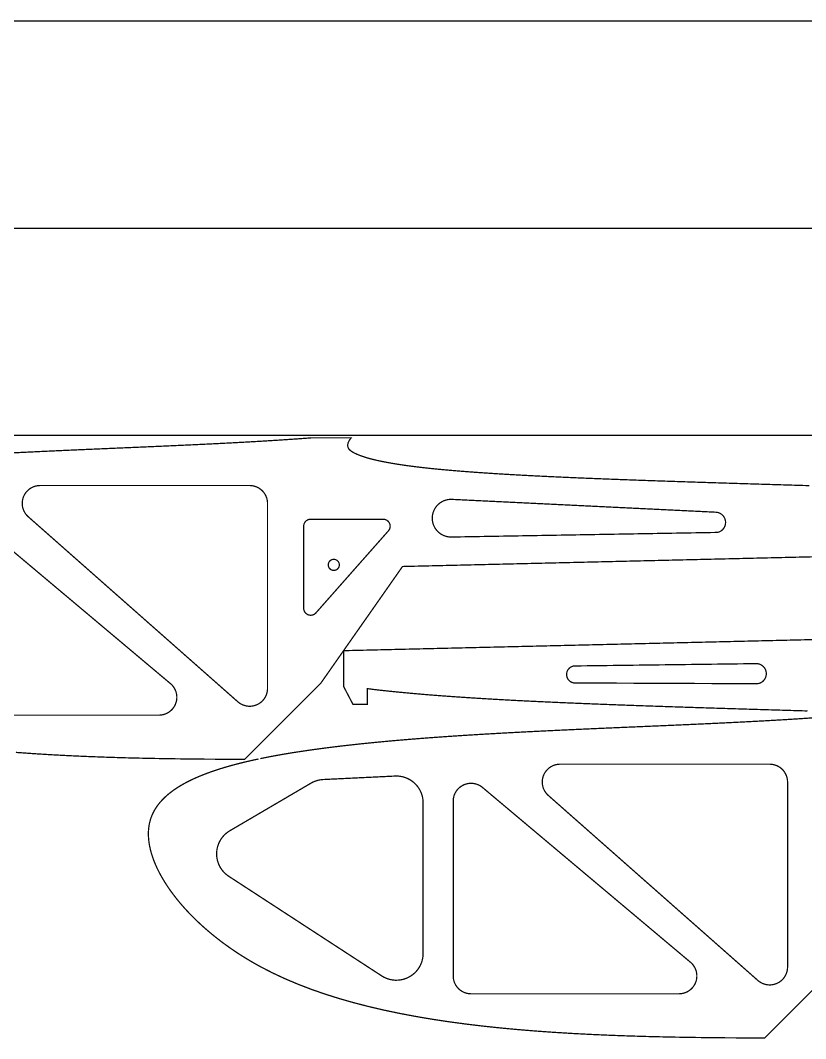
# Model space of a CAD drawing. Extents: x 0 to 807, y 0 to 285.
# Drawn here: x 110.4 to 330.1, y 0 to 285 of the extents above; entities that cross this region are included whole.
import ezdxf

# ---------------------------------------------------------------- set-up
doc = ezdxf.new("R2010")
doc.units = 0
doc.layers.get('0').update_dxf_attribs({"linetype": 'CONTINUOUS'})

msp = doc.modelspace()

# ---------------------------------------------------------------- linework, layer by layer
at = {"color": 0, "const_width": 0.35278}
for points in [[(0.17638, 226.851), (683.178, 226.851), (683.178, 284.851), (0.17638, 284.851), (0.17638, 168.851)], [(683.178, 226.851), (683.178, 168.851), (0.17638, 168.851)], [(105.071, 163.807), (110.392, 164.076), (115.733, 164.333), (121.086, 164.581), (126.44, 164.819), (131.786, 165.051), (137.116, 165.281), (142.419, 165.508), (147.688, 165.736), (152.911, 165.968), (158.081, 166.204), (163.188, 166.447), (168.221, 166.701), (173.174, 166.965), (178.035, 167.244), (182.794, 167.539), (187.446, 167.851), (191.978, 168.185), (202.946, 168.185), (202.893, 168.119), (202.84, 168.054), (202.789, 167.989), (202.739, 167.924), (202.69, 167.858), (202.642, 167.792), (202.596, 167.726), (202.55, 167.66), (202.507, 167.593), (202.464, 167.526), (202.422, 167.46), (202.383, 167.393), (202.344, 167.326), (202.308, 167.26), (202.274, 167.193), (202.24, 167.125), (202.208, 167.058), (202.179, 166.992), (202.15, 166.924), (202.125, 166.857), (202.1, 166.789), (202.078, 166.722), (202.058, 166.654), (202.04, 166.587), (202.024, 166.521), (202.01, 166.453), (201.999, 166.386), (201.989, 166.318), (201.982, 166.251), (201.978, 166.185), (201.976, 166.146), (201.975, 166.108), (201.975, 166.069), (201.975, 166.032), (201.976, 165.994), (201.979, 165.956), (201.982, 165.918), (201.986, 165.881), (201.99, 165.844), (201.996, 165.807), (202.001, 165.769), (202.008, 165.733), (202.015, 165.696), (202.024, 165.66), (202.033, 165.624), (202.043, 165.587), (202.054, 165.551), (202.065, 165.517), (202.078, 165.481), (202.09, 165.446), (202.104, 165.411), (202.118, 165.376), (202.135, 165.343), (202.15, 165.308), (202.167, 165.275), (202.185, 165.242), (202.204, 165.208), (202.224, 165.175), (202.243, 165.143), (202.264, 165.111), (202.286, 165.079), (202.308, 165.047), (202.332, 165.017), (202.357, 164.986), (202.382, 164.956), (202.407, 164.925), (202.433, 164.896), (202.461, 164.865), (202.489, 164.836), (202.518, 164.807), (202.547, 164.779), (202.576, 164.75), (202.607, 164.722), (202.639, 164.694), (202.671, 164.667), (202.703, 164.639), (202.736, 164.612), (202.769, 164.585), (202.804, 164.558), (202.839, 164.532), (202.874, 164.506), (202.91, 164.481), (202.946, 164.454), (202.983, 164.429), (203.021, 164.403), (203.058, 164.378), (203.097, 164.353), (203.135, 164.328), (203.175, 164.303), (203.214, 164.279), (203.254, 164.254), (203.294, 164.229), (203.335, 164.206), (203.375, 164.182), (203.417, 164.158), (203.458, 164.135), (203.5, 164.111), (203.543, 164.087), (203.585, 164.064), (203.628, 164.04), (203.672, 164.018), (203.715, 163.994), (203.76, 163.971), (203.803, 163.949), (203.847, 163.926), (203.893, 163.904), (203.938, 163.881), (203.983, 163.858), (204.029, 163.836), (204.075, 163.814), (204.121, 163.793), (204.167, 163.771), (204.214, 163.749), (204.261, 163.726), (204.308, 163.706), (204.356, 163.683), (204.403, 163.663), (204.45, 163.64), (204.499, 163.619), (204.547, 163.599), (204.596, 163.578), (204.644, 163.556), (204.694, 163.535), (204.746, 163.513), (204.796, 163.492), (204.847, 163.469), (204.899, 163.449), (204.95, 163.426), (205.003, 163.406), (205.054, 163.385), (205.107, 163.364), (205.158, 163.342), (205.211, 163.321), (205.264, 163.3), (205.318, 163.279), (205.371, 163.258), (205.424, 163.239), (205.478, 163.218), (205.532, 163.197), (205.586, 163.176), (205.64, 163.157), (205.694, 163.136), (205.75, 163.117), (205.804, 163.096), (205.86, 163.076), (205.915, 163.056), (205.971, 163.036), (206.026, 163.017), (206.082, 162.997), (206.138, 162.978), (206.194, 162.958), (206.251, 162.939), (206.308, 162.919), (206.422, 162.881), (206.538, 162.843), (206.653, 162.804), (206.769, 162.767), (206.888, 162.731), (207.006, 162.693), (207.125, 162.657), (207.244, 162.621), (207.365, 162.585), (207.487, 162.55), (207.61, 162.514), (207.732, 162.479), (207.856, 162.444), (207.981, 162.41), (208.106, 162.375), (208.231, 162.342), (208.358, 162.308), (208.485, 162.275), (208.612, 162.242), (208.742, 162.208), (208.871, 162.176), (209, 162.143), (209.131, 162.111), (209.263, 162.079), (209.394, 162.047), (209.526, 162.017), (209.66, 161.985), (209.793, 161.954), (209.928, 161.924), (210.063, 161.892), (210.197, 161.862), (210.333, 161.832), (210.469, 161.801), (210.607, 161.771), (210.744, 161.742), (210.882, 161.712), (211.021, 161.683), (211.16, 161.654), (211.3, 161.625), (211.44, 161.596), (211.581, 161.567), (211.722, 161.539), (211.864, 161.51), (212.007, 161.482), (212.15, 161.454), (212.293, 161.426), (212.438, 161.399), (212.582, 161.371), (212.726, 161.344), (212.872, 161.317), (213.018, 161.29), (213.164, 161.263), (213.311, 161.236), (213.458, 161.21), (213.606, 161.183), (213.754, 161.157), (213.903, 161.131), (214.051, 161.104), (214.201, 161.078), (214.351, 161.053), (214.501, 161.026), (214.653, 161.001), (214.804, 160.976), (214.956, 160.951), (215.108, 160.925), (215.261, 160.9), (215.414, 160.876), (215.567, 160.851), (215.721, 160.826), (215.875, 160.801), (216.031, 160.778), (216.185, 160.753), (216.34, 160.729), (216.497, 160.706), (216.653, 160.682), (216.81, 160.657), (216.967, 160.633), (217.125, 160.61), (217.283, 160.587), (217.442, 160.564), (217.6, 160.54), (217.76, 160.518), (217.919, 160.494), (218.079, 160.472), (218.239, 160.449), (218.4, 160.426), (218.561, 160.404), (218.722, 160.382), (218.885, 160.36), (219.047, 160.337), (219.199, 160.317), (219.351, 160.296), (219.503, 160.276), (219.656, 160.256), (219.81, 160.236), (219.962, 160.215), (220.117, 160.196), (220.271, 160.175), (220.425, 160.156), (220.579, 160.136), (220.735, 160.117), (220.889, 160.097), (221.044, 160.078), (221.201, 160.058), (221.357, 160.039), (221.514, 160.019), (221.671, 160.001), (221.828, 159.982), (221.985, 159.962), (222.143, 159.944), (222.3, 159.926), (222.458, 159.907), (222.617, 159.889), (222.776, 159.871), (222.935, 159.851), (223.094, 159.833), (223.254, 159.815), (223.414, 159.797), (223.575, 159.779), (223.735, 159.761), (224.081, 159.724), (224.426, 159.686), (224.774, 159.649), (225.122, 159.612), (225.472, 159.575), (225.824, 159.539), (226.176, 159.504), (226.529, 159.468), (226.885, 159.433), (227.24, 159.399), (227.597, 159.364), (227.956, 159.331), (228.315, 159.296), (228.676, 159.263), (229.037, 159.229), (229.401, 159.197), (229.765, 159.164), (230.131, 159.132), (230.496, 159.1), (230.864, 159.068), (231.232, 159.036), (231.601, 159.006), (231.972, 158.975), (232.343, 158.943), (232.717, 158.914), (233.09, 158.883), (233.464, 158.853), (233.84, 158.824), (234.217, 158.793), (234.594, 158.764), (234.972, 158.735), (235.351, 158.706), (235.732, 158.676), (236.114, 158.649), (236.496, 158.619), (236.879, 158.592), (237.264, 158.563), (237.649, 158.535), (238.035, 158.507), (238.421, 158.479), (238.81, 158.453), (239.197, 158.425), (239.588, 158.399), (239.978, 158.371), (240.369, 158.344), (240.761, 158.318), (241.154, 158.292), (241.549, 158.265), (241.943, 158.24), (242.339, 158.214), (242.735, 158.188), (243.132, 158.163), (243.529, 158.138), (243.928, 158.112), (244.328, 158.087), (244.728, 158.063), (245.129, 158.038), (245.532, 158.014), (245.933, 157.989), (246.338, 157.965), (246.742, 157.942), (247.146, 157.918), (247.551, 157.894), (247.958, 157.871), (248.365, 157.847), (248.774, 157.825), (249.182, 157.801), (249.592, 157.779), (250.001, 157.757), (250.411, 157.735), (250.824, 157.712), (251.235, 157.69), (251.649, 157.668), (252.061, 157.646), (252.475, 157.624), (252.89, 157.603), (253.306, 157.581), (253.722, 157.56), (254.139, 157.539), (254.556, 157.518), (254.974, 157.497), (255.393, 157.476), (255.813, 157.456), (256.232, 157.435), (256.653, 157.414), (257.074, 157.393), (257.496, 157.374), (257.918, 157.353), (258.34, 157.333), (258.764, 157.313), (259.189, 157.293), (259.614, 157.274), (260.039, 157.254), (260.465, 157.235), (260.892, 157.214), (261.318, 157.196), (261.746, 157.176), (262.174, 157.157), (262.603, 157.138), (263.032, 157.118), (263.463, 157.1), (263.893, 157.081), (264.324, 157.061), (264.754, 157.043), (265.186, 157.024), (265.619, 157.006), (266.053, 156.987), (266.486, 156.968), (266.919, 156.95), (267.354, 156.932), (267.789, 156.914), (268.225, 156.896), (268.661, 156.878), (269.097, 156.86), (269.535, 156.842), (269.972, 156.824), (270.41, 156.806), (270.849, 156.789), (271.287, 156.771), (271.726, 156.753), (272.165, 156.736), (272.606, 156.718), (273.047, 156.701), (273.487, 156.683), (273.929, 156.667), (274.371, 156.65), (274.814, 156.632), (275.257, 156.615), (275.7, 156.599), (276.143, 156.582), (276.588, 156.564), (277.032, 156.547), (277.476, 156.531), (277.922, 156.514), (278.368, 156.497), (278.814, 156.481), (279.26, 156.464), (279.707, 156.449), (280.154, 156.432), (280.601, 156.415), (281.049, 156.399), (281.497, 156.382), (281.946, 156.367), (282.396, 156.35), (282.844, 156.333), (283.294, 156.318), (283.744, 156.301), (284.194, 156.286), (284.646, 156.269), (285.097, 156.254), (285.549, 156.237), (286.422, 156.207), (287.299, 156.176), (288.175, 156.146), (289.053, 156.115), (289.933, 156.086), (290.813, 156.056), (291.694, 156.026), (292.576, 155.996), (293.461, 155.967), (294.344, 155.938), (295.231, 155.907), (296.117, 155.878), (297.004, 155.849), (297.893, 155.819), (298.782, 155.79), (299.671, 155.763), (300.563, 155.733), (301.454, 155.704), (302.346, 155.676), (303.239, 155.647), (304.133, 155.619), (305.028, 155.59), (305.924, 155.563), (306.819, 155.535), (307.715, 155.506), (308.612, 155.478), (309.51, 155.45), (310.408, 155.422), (311.307, 155.394), (312.207, 155.367), (313.106, 155.339), (314.007, 155.311), (314.907, 155.283), (315.808, 155.256), (316.71, 155.228), (317.611, 155.2), (318.514, 155.174), (319.415, 155.146), (320.318, 155.118), (321.222, 155.092), (322.125, 155.064), (323.028, 155.036), (323.932, 155.01), (324.836, 154.982), (325.74, 154.956), (326.644, 154.928), (327.549, 154.9), (328.453, 154.874), (329.357, 154.846), (330.261, 154.819), (331.165, 154.792)], [(90.9828, 90.5558), (149.157, 90.5558), (149.256, 90.5558), (149.549, 90.5711), (149.933, 90.6163), (150.31, 90.6901), (150.676, 90.7919), (151.033, 90.9208), (151.378, 91.0757), (151.708, 91.2554), (152.024, 91.4594), (152.324, 91.6865), (152.606, 91.9358), (152.869, 92.2063), (153.112, 92.4969), (153.335, 92.8071), (153.532, 93.1354), (153.707, 93.4811), (153.821, 93.7515), (153.854, 93.8433), (153.889, 93.9353), (153.975, 94.216), (154.064, 94.5928), (154.124, 94.9717), (154.153, 95.3515), (154.154, 95.7306), (154.126, 96.1071), (154.071, 96.4794), (153.987, 96.8463), (153.878, 97.2058), (153.74, 97.5564), (153.576, 97.8965), (153.386, 98.2244), (153.171, 98.5388), (152.931, 98.8375), (152.665, 99.1194), (152.45, 99.32), (152.375, 99.3828), (94.2007, 148.3)], [(460.978, 137.918), (217.311, 132.164), (194.368, 99.3978), (173.154, 78.1844), (167.642, 78.2054), (162.149, 78.2415), (156.678, 78.296), (151.233, 78.3719), (145.821, 78.4725), (140.442, 78.6007), (135.101, 78.7599), (129.803, 78.9532), (124.552, 79.1836), (119.35, 79.4543), (114.203, 79.7686), (109.115, 80.1294)], [(330.625, 91.7283), (329.721, 91.7554), (328.815, 91.7825), (327.911, 91.8096), (327.007, 91.8367), (326.103, 91.8637), (325.199, 91.8908), (324.294, 91.9179), (323.392, 91.945), (322.487, 91.9721), (321.585, 91.9992), (320.682, 92.0263), (319.781, 92.0533), (318.879, 92.0806), (317.978, 92.1076), (317.076, 92.1349), (316.176, 92.1621), (315.276, 92.1893), (314.376, 92.2165), (313.476, 92.2439), (312.578, 92.2712), (311.679, 92.2986), (310.782, 92.3261), (309.883, 92.3536), (308.987, 92.3813), (308.09, 92.4089), (307.194, 92.4365), (306.3, 92.4643), (305.404, 92.4921), (304.511, 92.5201), (303.618, 92.5481), (302.725, 92.5761), (301.833, 92.6043), (300.942, 92.6326), (300.051, 92.661), (299.161, 92.6894), (298.272, 92.7181), (297.385, 92.7467), (296.497, 92.7754), (295.611, 92.8043), (294.725, 92.8333), (293.84, 92.8624), (292.926, 92.8926), (292.014, 92.9231), (291.101, 92.9536), (290.19, 92.9843), (289.281, 93.0151), (288.372, 93.046), (287.465, 93.0771), (286.558, 93.1083), (285.654, 93.1399), (284.75, 93.1714), (283.849, 93.2032), (282.947, 93.2351), (282.047, 93.2672), (281.15, 93.2996), (280.253, 93.3319), (279.358, 93.3646), (278.464, 93.3975), (277.572, 93.4306), (276.682, 93.4638), (275.794, 93.4972), (274.907, 93.5307), (274.022, 93.5646), (273.139, 93.5986), (272.257, 93.6329), (271.378, 93.6674), (270.5, 93.7021), (269.624, 93.7369), (268.75, 93.7721), (267.878, 93.8074), (267.007, 93.8431), (266.14, 93.8789), (265.826, 93.8918), (265.514, 93.9049), (265.203, 93.9179), (264.89, 93.931), (264.579, 93.944), (264.268, 93.9572), (263.957, 93.9704), (263.646, 93.9836), (263.335, 93.9968), (263.025, 94.01), (262.715, 94.0233), (262.406, 94.0367), (262.097, 94.0501), (261.787, 94.0635), (261.479, 94.0769), (261.171, 94.0904), (260.862, 94.1039), (260.554, 94.1175), (260.247, 94.131), (259.94, 94.1446), (259.633, 94.1583), (259.326, 94.1721), (259.019, 94.1858), (258.714, 94.1996), (258.408, 94.2133), (258.103, 94.2272), (257.797, 94.2411), (257.493, 94.2551), (257.189, 94.2692), (256.883, 94.2832), (256.581, 94.2972), (256.276, 94.3114), (255.974, 94.3256), (255.669, 94.3397), (255.367, 94.354), (255.065, 94.3683), (254.763, 94.3828), (254.461, 94.3971), (254.16, 94.4117), (253.858, 94.4261), (253.558, 94.4407), (253.258, 94.4553), (252.958, 94.4699), (252.658, 94.4846), (252.36, 94.4993), (252.061, 94.5142), (251.763, 94.529), (251.464, 94.5439), (251.167, 94.5588), (250.869, 94.5738), (250.574, 94.5888), (250.276, 94.6039), (249.981, 94.619), (249.686, 94.6342), (249.39, 94.6494), (249.096, 94.6647), (248.803, 94.68), (248.508, 94.6954), (248.215, 94.7108), (247.924, 94.7264), (247.776, 94.7342), (247.631, 94.7419), (247.485, 94.7497), (247.339, 94.7575), (247.194, 94.7653), (247.049, 94.7732), (246.903, 94.781), (246.758, 94.7889), (246.612, 94.7967), (246.468, 94.8046), (246.322, 94.8125), (246.178, 94.8204), (246.033, 94.8283), (245.889, 94.8363), (245.744, 94.8442), (245.6, 94.8522), (245.456, 94.8601), (245.311, 94.8681), (245.168, 94.8761), (245.024, 94.8842), (244.881, 94.8921), (244.737, 94.9001), (244.593, 94.9082), (244.45, 94.9164), (244.307, 94.9244), (244.164, 94.9325), (244.021, 94.9406), (243.878, 94.9488), (243.736, 94.9568), (243.593, 94.965), (243.45, 94.9732), (243.308, 94.9814), (243.167, 94.9896), (243.024, 94.9978), (242.882, 95.006), (242.74, 95.0142), (242.599, 95.0225), (242.457, 95.0307), (242.315, 95.039), (242.174, 95.0472), (242.033, 95.0556), (241.892, 95.0639), (241.75, 95.0722), (241.61, 95.0806), (241.469, 95.0889), (241.328, 95.0974), (241.188, 95.1057), (241.047, 95.114), (240.907, 95.1225), (240.765, 95.131), (240.625, 95.1394), (240.486, 95.1479), (240.346, 95.1564), (240.206, 95.1649), (240.065, 95.1733), (239.925, 95.1819), (239.786, 95.1904), (239.646, 95.199), (239.506, 95.2076), (239.367, 95.2162), (239.228, 95.2247), (239.088, 95.2333), (238.949, 95.2421), (238.81, 95.2507), (238.669, 95.2594), (238.531, 95.2681), (238.392, 95.2768), (238.253, 95.2854), (238.114, 95.2942), (237.975, 95.3029), (237.836, 95.3118), (237.697, 95.3206), (237.558, 95.3293), (237.419, 95.3381), (237.282, 95.3469), (237.143, 95.3558), (237.004, 95.3646), (236.867, 95.3735), (236.728, 95.3824), (236.59, 95.3914), (236.451, 95.4003), (236.314, 95.4092), (236.175, 95.4182), (236.037, 95.4271), (235.9, 95.436), (235.761, 95.445), (235.624, 95.454), (235.486, 95.4631), (235.349, 95.4721), (235.211, 95.4811), (235.074, 95.4903), (234.936, 95.4993), (234.799, 95.5085), (234.661, 95.5176), (234.524, 95.5267), (234.388, 95.5358), (234.25, 95.545), (234.114, 95.5542), (233.976, 95.5633), (233.84, 95.5725), (233.704, 95.5818), (233.568, 95.591), (233.432, 95.6001), (233.296, 95.6094), (233.16, 95.6186), (233.024, 95.6278), (232.889, 95.6371), (232.753, 95.6464), (232.618, 95.6556), (232.483, 95.6649), (232.349, 95.6742), (232.215, 95.6833), (232.081, 95.6926), (231.947, 95.7019), (231.814, 95.7111), (231.681, 95.7204), (231.547, 95.7297), (231.415, 95.739), (231.282, 95.7483), (231.15, 95.7575), (231.022, 95.7665), (230.896, 95.7754), (230.769, 95.7844), (230.642, 95.7933), (230.517, 95.8024), (230.39, 95.8113), (230.265, 95.8201), (230.139, 95.8292), (230.014, 95.8381), (229.89, 95.8469), (229.765, 95.856), (229.642, 95.8649), (229.518, 95.8738), (229.396, 95.8826), (229.274, 95.8915), (229.15, 95.9004), (229.029, 95.9092), (228.907, 95.9181), (228.786, 95.9269), (228.665, 95.9358), (228.546, 95.9446), (228.425, 95.9535), (228.307, 95.9622), (228.188, 95.971), (228.069, 95.9799), (227.951, 95.9886), (227.833, 95.9974), (227.717, 96.0061), (227.6, 96.0149), (227.483, 96.0235), (227.367, 96.0324), (227.249, 96.0411), (227.132, 96.05), (227.017, 96.0588), (226.9, 96.0676), (226.785, 96.0764), (226.671, 96.0851), (226.556, 96.0939), (226.442, 96.1026), (226.328, 96.1115), (226.214, 96.1203), (226.1, 96.129), (225.987, 96.1379), (225.874, 96.1467), (225.761, 96.1556), (225.649, 96.1644), (225.536, 96.1733), (225.424, 96.1822), (225.311, 96.1911), (225.197, 96.2001), (224.972, 96.2181), (224.86, 96.2272), (224.747, 96.2362), (224.635, 96.2454), (224.521, 96.2546), (224.408, 96.2639), (224.294, 96.2731), (224.181, 96.2824), (224.067, 96.2918), (223.953, 96.3012), (223.897, 96.3058), (223.84, 96.3106), (223.785, 96.3153), (223.728, 96.32), (223.671, 96.3247), (223.615, 96.3293), (223.558, 96.3342), (223.501, 96.3389), (223.444, 96.3438), (223.388, 96.3485), (223.331, 96.3533), (223.272, 96.3582), (223.215, 96.3631), (223.158, 96.3678), (223.1, 96.3728), (223.043, 96.3776), (222.985, 96.3826), (222.926, 96.3875), (222.868, 96.3925), (222.81, 96.3975), (222.751, 96.4025), (222.693, 96.4075), (222.635, 96.4125), (222.575, 96.4176), (222.517, 96.4228), (222.457, 96.4278), (222.397, 96.4331), (222.337, 96.4382), (222.278, 96.4433), (222.218, 96.4486), (222.158, 96.4537), (222.096, 96.4593), (222.033, 96.4647), (221.969, 96.4703), (221.907, 96.4757), (221.843, 96.4812), (221.781, 96.4868), (221.717, 96.4925), (221.653, 96.4981), (221.589, 96.5038), (221.524, 96.5094), (221.46, 96.5151), (221.394, 96.5208), (221.329, 96.5267), (221.264, 96.5325), (221.199, 96.5382), (221.133, 96.5442), (221.067, 96.55), (221.001, 96.556), (220.935, 96.5618), (220.868, 96.5678), (220.801, 96.5739), (220.733, 96.5799), (220.667, 96.586), (220.599, 96.5921), (220.531, 96.5982), (220.462, 96.6043), (220.394, 96.6104), (220.326, 96.6167), (220.257, 96.6229), (220.188, 96.6292), (220.118, 96.6354), (220.051, 96.6417), (219.983, 96.6478), (219.917, 96.6539), (219.849, 96.6601), (219.781, 96.6664), (219.711, 96.6726), (219.643, 96.6789), (219.575, 96.6851), (219.506, 96.6915), (219.438, 96.6978), (219.368, 96.704), (219.3, 96.7104), (219.161, 96.7231), (219.093, 96.7294), (219.024, 96.7358), (218.954, 96.7422), (218.886, 96.7486), (218.817, 96.755), (218.747, 96.7613), (218.679, 96.7676), (218.61, 96.774), (218.542, 96.7804), (218.474, 96.7867), (218.406, 96.7931), (218.337, 96.7993), (218.269, 96.8057), (218.201, 96.8119), (218.135, 96.8183), (218.067, 96.8246), (217.997, 96.831), (217.928, 96.8375), (217.86, 96.8439), (217.792, 96.8503), (217.724, 96.8567), (217.656, 96.8629), (217.587, 96.8693), (217.521, 96.8756), (217.454, 96.8817), (217.389, 96.8879), (217.322, 96.8942), (217.257, 96.9003), (217.193, 96.9063), (217.128, 96.9124), (217.064, 96.9183), (217.001, 96.9243), (216.938, 96.9303), (216.876, 96.9361), (216.814, 96.9419), (216.753, 96.9476), (216.692, 96.9533), (216.632, 96.959), (216.574, 96.9646), (216.514, 96.9701), (216.457, 96.9757), (216.399, 96.9811), (216.342, 96.9864), (216.286, 96.9917), (216.231, 96.9969), (216.176, 97.0021), (216.124, 97.0072), (216.097, 97.0096), (216.072, 97.0119), (216.046, 97.0144), (216.021, 97.0168), (215.996, 97.0192), (215.972, 97.0215), (215.947, 97.0238), (215.922, 97.0261), (215.899, 97.0285), (215.875, 97.0307), (215.851, 97.0331), (215.828, 97.0353), (215.804, 97.0375), (215.781, 97.0396), (215.758, 97.0418), (215.735, 97.0439), (215.712, 97.0461), (215.69, 97.0482), (215.668, 97.0504), (215.646, 97.0524), (215.625, 97.0544), (215.603, 97.0565), (215.582, 97.0585), (215.561, 97.0606), (215.54, 97.0625), (215.519, 97.0644), (215.5, 97.0664), (215.479, 97.0683), (215.46, 97.0701), (215.44, 97.0721), (215.419, 97.0739), (215.4, 97.0758), (215.381, 97.0776), (215.361, 97.0796), (215.343, 97.0814), (215.324, 97.0831), (215.306, 97.0849), (215.288, 97.0867), (215.269, 97.0883), (215.251, 97.09), (215.235, 97.0917), (215.218, 97.0933), (215.201, 97.095), (215.185, 97.0965), (215.168, 97.0981), (215.153, 97.0996), (215.136, 97.1011), (215.121, 97.1025), (215.106, 97.104), (215.092, 97.1054), (215.076, 97.1068), (215.063, 97.1082), (215.049, 97.1094), (215.035, 97.1108), (215.022, 97.1121), (215.008, 97.1133), (214.996, 97.1146), (214.983, 97.1158), (214.972, 97.1169), (214.96, 97.1181), (214.949, 97.1192), (214.943, 97.1197), (214.938, 97.1203), (214.932, 97.1207), (214.928, 97.1213), (214.922, 97.1217), (214.917, 97.1222), (214.913, 97.1226), (214.907, 97.1232), (214.903, 97.1236), (214.897, 97.124), (214.893, 97.1246), (214.889, 97.125), (214.885, 97.1254), (214.879, 97.1258), (214.875, 97.1262), (214.871, 97.1267), (214.867, 97.1271), (214.862, 97.1275), (214.858, 97.1279), (214.856, 97.1282), (214.851, 97.1286), (214.847, 97.129), (214.843, 97.1293), (214.84, 97.1297), (214.836, 97.13), (214.833, 97.1304), (214.831, 97.1307), (214.826, 97.131), (214.824, 97.1313), (214.821, 97.1317), (214.818, 97.1319), (214.815, 97.1322), (214.813, 97.1325), (214.81, 97.1328), (214.807, 97.1329), (214.804, 97.1332), (214.801, 97.1335), (214.797, 97.1339), (214.794, 97.1342), (214.793, 97.1344), (214.79, 97.1346), (214.789, 97.1349), (214.786, 97.135), (214.785, 97.1351), (214.783, 97.1354), (214.781, 97.1356), (214.779, 97.1357), (214.778, 97.1358), (214.776, 97.136), (214.775, 97.1361), (214.772, 97.1365), (214.771, 97.1367), (214.769, 97.1368), (214.768, 97.1369), (214.767, 97.1371), (214.765, 97.1372), (214.764, 97.1374), (214.761, 97.1375), (214.761, 97.1376), (214.758, 97.1379), (214.757, 97.1381), (214.756, 97.1382), (214.754, 97.1383), (214.753, 97.1386), (214.75, 97.1388), (214.749, 97.1389), (214.747, 97.139), (214.747, 97.1392), (214.746, 97.1393), (214.744, 97.1394), (214.743, 97.1396), (214.74, 97.14), (214.737, 97.1401), (214.736, 97.1403), (214.735, 97.1406), (214.733, 97.1407), (214.729, 97.1411), (214.728, 97.1412), (214.725, 97.1415), (214.724, 97.1418), (214.721, 97.1419), (214.719, 97.1422), (214.717, 97.1425), (214.714, 97.1428), (214.711, 97.1431), (214.708, 97.1433), (214.706, 97.1436), (214.703, 97.144), (214.7, 97.1443), (214.696, 97.1447), (214.693, 97.145), (214.69, 97.1454), (214.686, 97.1458), (214.683, 97.1461), (214.679, 97.1465), (214.675, 97.1469), (214.671, 97.1474), (214.668, 97.1478), (214.664, 97.1482), (214.66, 97.1486), (214.656, 97.149), (214.65, 97.1496), (214.646, 97.15), (214.642, 97.1506), (214.638, 97.151), (214.632, 97.1515), (214.628, 97.1521), (214.622, 97.1525), (214.618, 97.1531), (214.612, 97.1536), (214.608, 97.1542), (214.597, 97.1553), (214.586, 97.1564), (214.576, 97.1575), (214.565, 97.1588), (214.553, 97.1599), (214.542, 97.1611), (214.529, 97.1624), (214.517, 97.1638), (214.504, 97.165), (214.492, 97.1664), (214.478, 97.1678), (214.465, 97.1692), (214.451, 97.1707), (214.438, 97.1721), (214.422, 97.1736), (214.408, 97.1753), (214.393, 97.1768), (214.378, 97.1783), (214.362, 97.18), (214.347, 97.1817), (214.332, 97.1833), (214.315, 97.185), (214.299, 97.1868), (214.282, 97.1885), (214.265, 97.1903), (214.247, 97.1922), (214.231, 97.194), (214.212, 97.1958), (214.194, 97.1978), (214.176, 97.1997), (214.158, 97.2017), (214.14, 97.2035), (214.122, 97.2054), (214.104, 97.2074), (214.085, 97.2093), (214.067, 97.2113), (214.047, 97.2133), (214.028, 97.2154), (214.008, 97.2174), (213.989, 97.2194), (213.969, 97.2215), (213.95, 97.2237), (213.929, 97.2258), (213.91, 97.2279), (213.889, 97.2301), (213.868, 97.2324), (213.847, 97.2346), (213.826, 97.2368), (213.804, 97.239), (213.783, 97.2413), (213.761, 97.2436), (213.74, 97.2458), (213.718, 97.2482), (213.696, 97.2506), (213.674, 97.2529), (213.651, 97.2553), (213.629, 97.2576), (213.606, 97.26), (213.583, 97.2625), (213.56, 97.2649), (213.538, 97.2674), (213.514, 97.2699), (213.464, 97.2751), (213.413, 97.2806), (213.361, 97.286), (213.308, 97.2915), (213.256, 97.2972), (213.203, 97.3028), (213.149, 97.3085), (213.094, 97.3143), (213.04, 97.3201), (212.985, 97.326), (212.929, 97.3318), (212.874, 97.3378), (212.818, 97.3438), (212.761, 97.3497), (212.706, 97.3558), (212.649, 97.3618), (212.592, 97.3681), (212.533, 97.374), (212.476, 97.3803), (212.419, 97.3864), (212.361, 97.3926), (212.304, 97.3988), (212.131, 97.4174), (212.074, 97.4236), (212.015, 97.4297), (211.958, 97.436), (211.901, 97.4421), (211.844, 97.4483), (211.788, 97.4544), (211.732, 97.4604), (211.678, 97.4664), (211.624, 97.4722), (211.569, 97.4782), (211.515, 97.484), (211.461, 97.4899), (211.408, 97.4957), (211.354, 97.5015), (211.301, 97.5072), (211.249, 97.5131), (211.197, 97.5188), (211.146, 97.5244), (211.093, 97.5301), (211.043, 97.5357), (210.992, 97.5414), (210.942, 97.5469), (210.892, 97.5525), (210.842, 97.5579), (210.793, 97.5635), (210.744, 97.5689), (210.696, 97.5742), (210.649, 97.5796), (210.6, 97.5849), (210.554, 97.5901), (210.507, 97.5953), (210.461, 97.6004), (210.417, 97.6057), (210.372, 97.6107), (210.328, 97.6157), (210.283, 97.6207), (210.239, 97.6257), (210.196, 97.6308), (210.151, 97.6358), (210.11, 97.6407), (210.067, 97.6456), (210.025, 97.6504), (209.985, 97.6551), (209.944, 97.6599), (209.904, 97.6646), (209.865, 97.6692), (209.826, 97.6737), (209.788, 97.6783), (209.75, 97.6828), (209.712, 97.6872), (209.675, 97.6917), (209.638, 97.6961), (209.601, 97.7004), (209.567, 97.7049), (209.531, 97.709), (209.496, 97.7133), (209.461, 97.7176), (209.426, 97.7218), (209.393, 97.726), (209.358, 97.7301), (209.325, 97.7343), (209.292, 97.7385), (209.26, 97.7425), (209.226, 97.7467), (209.194, 97.7507), (209.163, 97.7549), (209.131, 97.7589), (209.1, 97.7628), (209.069, 97.7667), (209.039, 97.7706), (209.008, 97.7744), (208.978, 97.7783), (208.949, 97.7822), (208.918, 97.7861), (208.889, 97.79), (208.86, 97.7939), (208.831, 97.7976), (208.801, 97.8015), (208.772, 97.8054), (208.743, 97.8093), (208.714, 97.8131), (208.685, 97.8169), (208.656, 97.8208), (208.628, 97.8247), (208.599, 97.8286), (208.569, 97.8325), (208.542, 97.8363), (208.485, 97.8442), (208.369, 97.8597), (208.342, 97.8637), (208.285, 97.8717), (208.256, 97.8756), (208.226, 97.8797), (208.196, 97.8839), (208.167, 97.8881), (208.136, 97.8922), (208.107, 97.8964), (208.078, 97.9006), (208.049, 97.9046), (208.019, 97.9088), (207.99, 97.9128), (207.961, 97.9168), (207.933, 97.9208), (207.906, 97.9247), (207.878, 97.9286), (207.85, 97.9324), (207.824, 97.9361), (207.797, 97.9397), (207.772, 97.9432), (207.747, 97.9467), (207.722, 97.95), (207.699, 97.9533), (207.676, 97.9564), (207.654, 97.9594), (207.632, 97.9624), (207.611, 97.965), (207.592, 97.9676), (207.574, 97.97), (207.556, 97.9724), (207.539, 97.9744), (207.522, 97.9764), (207.508, 97.9782), (207.494, 97.9797), (207.494, 93.6024), (203.429, 93.6024), (200.813, 98.6024), (200.813, 108.602), (444.481, 114.357)], [(177.485, 78.3832), (177.801, 78.4485), (178.119, 78.5135), (178.438, 78.5781), (178.757, 78.6422), (179.078, 78.7061), (179.4, 78.7696), (179.724, 78.8326), (180.049, 78.8953), (180.375, 78.9576), (180.701, 79.0196), (181.031, 79.0813), (181.36, 79.1425), (181.69, 79.2033), (182.022, 79.2639), (182.354, 79.324), (182.689, 79.3839), (183.024, 79.4435), (183.361, 79.5025), (183.699, 79.5614), (184.038, 79.6199), (184.376, 79.6779), (184.718, 79.7357), (185.06, 79.7932), (185.403, 79.8503), (185.747, 79.9071), (186.093, 79.9636), (186.439, 80.0199), (186.788, 80.0757), (187.136, 80.1313), (187.486, 80.1864), (191.697, 80.8157), (196.049, 81.4043), (200.533, 81.9542), (205.14, 82.4675), (209.86, 82.9468), (214.683, 83.3939), (219.601, 83.8111), (224.606, 84.2007), (229.685, 84.5647), (234.832, 84.9053), (240.036, 85.2249), (245.289, 85.5256), (250.579, 85.8093), (255.9, 86.0786), (261.242, 86.3354), (266.594, 86.5821), (271.949, 86.8206), (277.294, 87.0533), (282.624, 87.2825), (287.928, 87.5101), (293.196, 87.7385), (298.419, 87.9697), (303.589, 88.2061), (308.696, 88.4497), (313.729, 88.7026), (318.682, 88.9675), (323.543, 89.246), (328.303, 89.5406), (332.954, 89.8533)], [(339.876, 21.3996), (318.662, 0.18631), (313.15, 0.20725), (307.657, 0.24338), (302.186, 0.2978), (296.742, 0.3737), (291.329, 0.47423), (285.95, 0.60254), (280.61, 0.76172), (275.311, 0.95497), (270.06, 1.18538), (264.858, 1.45617), (259.711, 1.77046), (254.622, 2.13135), (249.596, 2.54199), (244.636, 3.00558), (239.746, 3.52522), (234.929, 4.10411), (230.192, 4.74528), (225.535, 5.45204), (220.964, 6.22738), (216.483, 7.07454), (212.096, 7.99658), (207.807, 8.99675), (203.619, 10.0782), (199.538, 11.2439), (195.565, 12.4972), (191.707, 13.8411), (187.965, 15.2789), (184.346, 16.8135), (180.851, 18.4483), (177.485, 20.1863), (176.563, 20.694), (175.651, 21.2099), (174.75, 21.7337), (173.86, 22.2651), (172.981, 22.8042), (172.114, 23.3501), (171.257, 23.9032), (170.413, 24.4629), (169.581, 25.029), (168.76, 25.6014), (167.95, 26.1796), (167.154, 26.7636), (166.369, 27.3529), (165.597, 27.9476), (164.839, 28.5471), (164.092, 29.1514), (163.358, 29.7601), (162.639, 30.3731), (161.932, 30.99), (161.237, 31.6106), (160.558, 32.2347), (159.892, 32.8621), (159.239, 33.4924), (158.6, 34.1254), (157.976, 34.761), (157.367, 35.3986), (156.771, 36.0385), (156.189, 36.6799), (155.624, 37.3229), (155.072, 37.9671), (154.536, 38.6124), (154.29, 38.9138), (154.049, 39.2151), (153.811, 39.5168), (153.575, 39.8185), (153.344, 40.1203), (153.115, 40.4221), (152.892, 40.724), (152.669, 41.0258), (152.451, 41.3276), (152.237, 41.6293), (152.026, 41.931), (151.818, 42.2325), (151.614, 42.5339), (151.414, 42.8351), (151.217, 43.1361), (151.024, 43.4369), (150.833, 43.7376), (150.647, 44.0379), (150.464, 44.3381), (150.285, 44.6378), (150.11, 44.9372), (149.938, 45.2363), (149.769, 45.5349), (149.604, 45.8331), (149.443, 46.131), (149.286, 46.4283), (149.133, 46.7251), (148.983, 47.0215), (148.837, 47.3172), (148.694, 47.6125), (148.546, 47.9282), (148.403, 48.2432), (148.263, 48.5575), (148.128, 48.871), (147.997, 49.1836), (147.871, 49.4956), (147.749, 49.8065), (147.632, 50.1165), (147.518, 50.4257), (147.41, 50.7339), (147.306, 51.0411), (147.207, 51.3475), (147.112, 51.6525), (147.022, 51.9567), (146.936, 52.2597), (146.856, 52.5615), (146.779, 52.8621), (146.707, 53.1617), (146.64, 53.4599), (146.578, 53.7568), (146.519, 54.0525), (146.467, 54.3468), (146.419, 54.6397), (146.375, 54.9313), (146.337, 55.2215), (146.303, 55.5101), (146.274, 55.7974), (146.25, 56.0831), (146.231, 56.3672), (146.217, 56.6499), (146.207, 56.9308), (146.204, 57.0614), (146.203, 57.1915), (146.201, 57.3214), (146.203, 57.4508), (146.204, 57.58), (146.207, 57.7086), (146.21, 57.8371), (146.215, 57.965), (146.221, 58.0926), (146.228, 58.2199), (146.236, 58.3467), (146.246, 58.4732), (146.256, 58.5992), (146.267, 58.7249), (146.279, 58.8501), (146.293, 58.975), (146.307, 59.0994), (146.324, 59.2236), (146.34, 59.3472), (146.358, 59.4706), (146.376, 59.5933), (146.397, 59.7158), (146.418, 59.8378), (146.44, 59.9593), (146.464, 60.0806), (146.489, 60.2013), (146.514, 60.3217), (146.542, 60.4415), (146.569, 60.561), (146.599, 60.68), (146.628, 60.7985), (146.661, 60.9211), (146.694, 61.0433), (146.729, 61.165), (146.765, 61.2862), (146.803, 61.4069), (146.842, 61.5272), (146.881, 61.6471), (146.922, 61.7664), (146.964, 61.8854), (147.007, 62.0038), (147.051, 62.1218), (147.097, 62.2393), (147.143, 62.3564), (147.192, 62.4729), (147.24, 62.5892), (147.29, 62.7049), (147.342, 62.8201), (147.394, 62.935), (147.449, 63.0493), (147.503, 63.1632), (147.558, 63.2768), (147.617, 63.3897), (147.675, 63.5024), (147.733, 63.6146), (147.794, 63.7263), (147.856, 63.8375), (147.919, 63.9485), (147.983, 64.0588), (148.049, 64.1687), (148.114, 64.2783), (148.182, 64.3875), (148.322, 64.6078), (148.467, 64.8264), (148.617, 65.0432), (148.771, 65.2582), (148.929, 65.4715), (149.092, 65.6832), (149.26, 65.8931), (149.432, 66.1013), (149.608, 66.3078), (149.789, 66.5126), (149.975, 66.7157), (150.165, 66.9172), (150.36, 67.1171), (150.558, 67.3153), (150.761, 67.5118), (150.968, 67.7067), (151.181, 67.9), (151.396, 68.0917), (151.617, 68.2818), (151.842, 68.4703), (152.069, 68.6572), (152.303, 68.8426), (152.54, 69.0264), (152.782, 69.2086), (153.028, 69.3894), (153.278, 69.5686), (153.531, 69.7463), (153.789, 69.9224), (154.051, 70.0969), (154.318, 70.2701), (154.592, 70.4446), (154.871, 70.6175), (155.154, 70.7889), (155.442, 70.9589), (155.733, 71.1272), (156.028, 71.2942), (156.328, 71.4596), (156.631, 71.6236), (156.939, 71.7861), (157.25, 71.9472), (157.565, 72.1069), (157.885, 72.2651), (158.208, 72.4219), (158.536, 72.5774), (158.867, 72.7314), (159.203, 72.8839), (159.542, 73.0353), (159.885, 73.1851), (160.231, 73.3336), (160.582, 73.481), (160.936, 73.6268), (161.294, 73.7712), (161.656, 73.9144), (162.021, 74.0565), (162.39, 74.1971), (162.763, 74.3364), (163.14, 74.4744), (163.519, 74.6114), (163.904, 74.7469), (164.292, 74.8813), (164.682, 75.0143), (165.064, 75.1418), (165.449, 75.2682), (165.836, 75.3933), (166.228, 75.5175), (166.622, 75.6406), (167.019, 75.7625), (167.419, 75.8833), (167.824, 76.0031), (168.232, 76.1218), (168.642, 76.2393), (169.056, 76.356), (169.472, 76.4715), (169.892, 76.586), (170.315, 76.6994), (170.74, 76.8119), (171.169, 76.9233), (171.601, 77.0338), (172.036, 77.1433), (172.475, 77.2518), (172.915, 77.3593), (173.36, 77.4658), (173.807, 77.5714), (174.257, 77.6761), (174.71, 77.7799), (175.165, 77.8826), (175.624, 77.9846), (176.085, 78.0856), (176.549, 78.1857), (177.015, 78.2849)]]:
    msp.add_lwpolyline(points, dxfattribs=at)
for points in [[(179.535, 149.828), (179.535, 149.951), (179.51, 150.322), (179.438, 150.808), (179.318, 151.282), (179.154, 151.742), (178.946, 152.182), (178.694, 152.601), (178.401, 152.996), (178.157, 153.276), (178.069, 153.364), (177.982, 153.45), (177.703, 153.696), (177.308, 153.987), (176.889, 154.239), (176.447, 154.447), (175.989, 154.611), (175.514, 154.731), (175.029, 154.803), (174.658, 154.828), (174.535, 154.828), (115.9, 154.828), (115.803, 154.828), (115.513, 154.813), (115.133, 154.768), (114.76, 154.696), (114.396, 154.596), (114.042, 154.469), (113.701, 154.318), (113.372, 154.142), (113.058, 153.942), (112.76, 153.718), (112.478, 153.474), (112.215, 153.208), (111.972, 152.922), (111.75, 152.617), (111.55, 152.294), (111.374, 151.954), (111.258, 151.688), (111.224, 151.597), (111.189, 151.507), (111.101, 151.229), (111.007, 150.858), (110.943, 150.483), (110.908, 150.108), (110.901, 149.733), (110.922, 149.36), (110.971, 148.99), (111.047, 148.625), (111.15, 148.268), (111.279, 147.918), (111.435, 147.578), (111.616, 147.249), (111.822, 146.933), (112.054, 146.632), (112.31, 146.347), (112.518, 146.144), (112.59, 146.081), (171.225, 94.2967), (171.293, 94.2361), (171.508, 94.0643), (171.804, 93.8551), (172.114, 93.6694), (172.432, 93.5074), (172.761, 93.3693), (173.097, 93.2553), (173.44, 93.1656), (173.788, 93.1004), (174.139, 93.06), (174.493, 93.0444), (174.849, 93.054), (175.203, 93.089), (175.556, 93.1496), (175.906, 93.2358), (176.25, 93.3481), (176.507, 93.4489), (176.59, 93.4864), (176.674, 93.524), (176.918, 93.6493), (177.231, 93.8337), (177.528, 94.0388), (177.806, 94.2632), (178.067, 94.5058), (178.31, 94.7654), (178.532, 95.041), (178.735, 95.3313), (178.915, 95.6351), (179.075, 95.9514), (179.212, 96.2789), (179.326, 96.6164), (179.417, 96.9629), (179.482, 97.3172), (179.521, 97.6781), (179.535, 97.9529), (179.535, 98.0444), (179.535, 149.828)], [(230.908, 150.961), (230.821, 150.961), (230.557, 150.949), (230.21, 150.914), (229.868, 150.857), (229.532, 150.778), (229.203, 150.678), (228.883, 150.557), (228.572, 150.415), (228.271, 150.254), (227.981, 150.074), (227.703, 149.875), (227.438, 149.658), (227.186, 149.424), (226.95, 149.172), (226.729, 148.904), (226.525, 148.621), (226.383, 148.399), (226.339, 148.322), (226.296, 148.247), (226.174, 148.013), (226.031, 147.694), (225.908, 147.369), (225.81, 147.039), (225.732, 146.704), (225.676, 146.367), (225.643, 146.026), (225.632, 145.685), (225.643, 145.343), (225.676, 145.003), (225.732, 144.665), (225.81, 144.331), (225.908, 144), (226.031, 143.675), (226.174, 143.357), (226.296, 143.124), (226.339, 143.047), (226.383, 142.971), (226.525, 142.749), (226.729, 142.465), (226.95, 142.197), (227.186, 141.946), (227.438, 141.712), (227.703, 141.496), (227.981, 141.296), (228.271, 141.117), (228.572, 140.956), (228.883, 140.814), (229.203, 140.692), (229.532, 140.592), (229.868, 140.513), (230.21, 140.456), (230.557, 140.421), (230.821, 140.41), (230.908, 140.41), (305.483, 141.703), (305.547, 141.718), (305.739, 141.775), (305.983, 141.869), (306.214, 141.983), (306.433, 142.117), (306.638, 142.268), (306.826, 142.436), (306.999, 142.619), (307.156, 142.817), (307.293, 143.028), (307.412, 143.25), (307.513, 143.482), (307.592, 143.724), (307.65, 143.972), (307.685, 144.229), (307.697, 144.49), (307.692, 144.689), (307.686, 144.756), (307.679, 144.821), (307.65, 145.018), (307.59, 145.274), (307.51, 145.518), (307.407, 145.754), (307.286, 145.976), (307.146, 146.188), (306.989, 146.383), (306.814, 146.567), (306.625, 146.732), (306.422, 146.881), (306.206, 147.013), (305.978, 147.125), (305.739, 147.217), (305.49, 147.288), (305.233, 147.335), (305.035, 147.357), (304.968, 147.36), (230.908, 150.961)], [(189.653, 120.476), (189.653, 120.401), (189.676, 120.176), (189.743, 119.887), (189.853, 119.615), (190, 119.363), (190.183, 119.136), (190.399, 118.938), (190.644, 118.773), (190.847, 118.671), (190.918, 118.645), (190.989, 118.618), (191.207, 118.56), (191.501, 118.521), (191.794, 118.527), (192.082, 118.575), (192.358, 118.667), (192.621, 118.798), (192.862, 118.97), (193.029, 119.124), (193.079, 119.18), (213.36, 142.143), (213.407, 142.197), (213.532, 142.371), (213.668, 142.617), (213.767, 142.876), (213.828, 143.147), (213.85, 143.424), (213.832, 143.701), (213.775, 143.976), (213.706, 144.181), (213.676, 144.244), (213.647, 144.31), (213.54, 144.496), (213.372, 144.721), (213.175, 144.918), (212.954, 145.085), (212.711, 145.218), (212.451, 145.317), (212.176, 145.378), (211.962, 145.399), (211.892, 145.399), (191.611, 145.399), (191.563, 145.399), (191.418, 145.389), (191.228, 145.36), (191.042, 145.314), (190.861, 145.249), (190.689, 145.168), (190.525, 145.069), (190.369, 144.954), (190.261, 144.858), (190.226, 144.825), (190.192, 144.79), (190.096, 144.681), (189.982, 144.526), (189.883, 144.362), (189.801, 144.189), (189.737, 144.01), (189.69, 143.824), (189.663, 143.633), (189.653, 143.489), (189.653, 143.44), (189.653, 120.476)], [(199.629, 132.618), (199.629, 132.578), (199.621, 132.46), (199.597, 132.306), (199.56, 132.157), (199.507, 132.015), (199.442, 131.879), (199.364, 131.751), (199.275, 131.632), (199.175, 131.522), (199.065, 131.422), (198.946, 131.333), (198.818, 131.255), (198.682, 131.19), (198.54, 131.138), (198.392, 131.099), (198.237, 131.076), (198.118, 131.068), (198.079, 131.068), (198.039, 131.068), (197.921, 131.076), (197.767, 131.099), (197.618, 131.138), (197.475, 131.19), (197.34, 131.255), (197.212, 131.333), (197.093, 131.422), (196.983, 131.522), (196.883, 131.632), (196.793, 131.751), (196.715, 131.879), (196.65, 132.015), (196.599, 132.157), (196.56, 132.306), (196.536, 132.46), (196.529, 132.578), (196.529, 132.618), (196.529, 132.658), (196.536, 132.777), (196.56, 132.93), (196.599, 133.079), (196.65, 133.221), (196.715, 133.357), (196.793, 133.485), (196.883, 133.604), (196.983, 133.714), (197.093, 133.814), (197.212, 133.903), (197.34, 133.981), (197.475, 134.046), (197.618, 134.098), (197.767, 134.137), (197.921, 134.16), (198.039, 134.168), (198.079, 134.168), (198.118, 134.168), (198.237, 134.16), (198.392, 134.137), (198.54, 134.098), (198.682, 134.046), (198.818, 133.981), (198.946, 133.903), (199.065, 133.814), (199.175, 133.714), (199.275, 133.604), (199.364, 133.485), (199.442, 133.357), (199.507, 133.221), (199.56, 133.079), (199.597, 132.93), (199.621, 132.777), (199.629, 132.658), (199.629, 132.618)], [(316.006, 104.971), (316.076, 104.978), (316.294, 104.984), (316.576, 104.968), (316.853, 104.925), (317.121, 104.855), (317.378, 104.761), (317.622, 104.642), (317.856, 104.501), (318.072, 104.339), (318.272, 104.157), (318.456, 103.956), (318.618, 103.738), (318.76, 103.503), (318.879, 103.254), (318.975, 102.991), (319.044, 102.716), (319.079, 102.502), (319.086, 102.43), (319.093, 102.358), (319.1, 102.142), (319.083, 101.858), (319.04, 101.582), (318.971, 101.315), (318.876, 101.058), (318.757, 100.812), (318.617, 100.58), (318.454, 100.363), (318.272, 100.163), (318.071, 99.9801), (317.853, 99.8169), (317.618, 99.675), (317.369, 99.5556), (317.107, 99.4604), (316.832, 99.391), (316.618, 99.3557), (316.546, 99.3487), (265.944, 99.565), (265.883, 99.5568), (265.7, 99.5442), (265.458, 99.5481), (265.222, 99.5756), (264.993, 99.6257), (264.772, 99.6975), (264.56, 99.79), (264.357, 99.9019), (264.168, 100.032), (263.99, 100.18), (263.829, 100.345), (263.683, 100.525), (263.554, 100.719), (263.444, 100.927), (263.356, 101.147), (263.287, 101.378), (263.25, 101.559), (263.242, 101.619), (263.233, 101.68), (263.221, 101.864), (263.225, 102.105), (263.251, 102.341), (263.303, 102.571), (263.374, 102.792), (263.467, 103.005), (263.578, 103.207), (263.708, 103.396), (263.857, 103.573), (264.021, 103.735), (264.201, 103.881), (264.396, 104.009), (264.603, 104.119), (264.824, 104.209), (265.054, 104.277), (265.235, 104.314), (265.296, 104.322), (316.006, 104.971)], [(325.043, 71.8294), (325.043, 71.9531), (325.018, 72.3238), (324.946, 72.8096), (324.826, 73.2838), (324.662, 73.7429), (324.453, 74.184), (324.203, 74.6035), (323.91, 74.9983), (323.665, 75.2776), (323.578, 75.365), (323.49, 75.4524), (323.211, 75.6972), (322.817, 75.9894), (322.397, 76.2406), (321.956, 76.4489), (321.497, 76.6133), (321.022, 76.7325), (320.536, 76.805), (320.167, 76.8294), (320.043, 76.8294), (261.408, 76.8294), (261.311, 76.8294), (261.021, 76.8146), (260.64, 76.7704), (260.268, 76.6979), (259.904, 76.5982), (259.55, 76.4718), (259.208, 76.32), (258.881, 76.1435), (258.567, 75.9433), (258.268, 75.7204), (257.986, 75.4756), (257.724, 75.2097), (257.481, 74.9239), (257.258, 74.619), (257.058, 74.296), (256.883, 73.9556), (256.767, 73.6894), (256.732, 73.5989), (256.697, 73.5085), (256.608, 73.2317), (256.515, 72.8601), (256.451, 72.4857), (256.415, 72.1101), (256.408, 71.7349), (256.431, 71.3617), (256.479, 70.9919), (256.556, 70.6272), (256.658, 70.2693), (256.787, 69.9196), (256.943, 69.5796), (257.124, 69.251), (257.331, 68.9354), (257.563, 68.6342), (257.818, 68.3492), (258.026, 68.1458), (258.099, 68.0818), (316.733, 16.2985), (316.801, 16.2379), (317.017, 16.0661), (317.313, 15.8569), (317.622, 15.6712), (317.94, 15.5092), (318.269, 15.3711), (318.606, 15.2572), (318.949, 15.1674), (319.296, 15.1022), (319.647, 15.0618), (320.001, 15.0464), (320.357, 15.056), (320.711, 15.091), (321.064, 15.1514), (321.414, 15.2376), (321.758, 15.35), (322.015, 15.4507), (322.099, 15.4883), (322.182, 15.526), (322.426, 15.6511), (322.739, 15.8356), (323.035, 16.0406), (323.314, 16.265), (323.575, 16.5076), (323.817, 16.7672), (324.04, 17.0428), (324.243, 17.3331), (324.424, 17.6369), (324.583, 17.9532), (324.721, 18.2807), (324.835, 18.6183), (324.925, 18.9647), (324.989, 19.319), (325.029, 19.6799), (325.043, 19.9546), (325.043, 20.0461), (325.043, 71.8294)], [(168.697, 45.4469), (168.596, 45.5132), (168.3, 45.7247), (167.924, 46.0253), (167.569, 46.3472), (167.239, 46.6894), (166.932, 47.0506), (166.649, 47.4293), (166.389, 47.8244), (166.157, 48.2346), (165.95, 48.6586), (165.769, 49.0953), (165.618, 49.5431), (165.494, 50.0008), (165.399, 50.4674), (165.333, 50.9414), (165.299, 51.4214), (165.292, 51.7853), (165.294, 51.9064), (165.297, 52.0275), (165.321, 52.3907), (165.379, 52.8686), (165.467, 53.339), (165.583, 53.8006), (165.728, 54.2521), (165.901, 54.6922), (166.101, 55.12), (166.328, 55.5339), (166.579, 55.9328), (166.856, 56.3153), (167.157, 56.6804), (167.481, 57.0267), (167.828, 57.3529), (168.196, 57.6581), (168.586, 57.9406), (168.892, 58.1381), (168.996, 58.1994), (191.683, 71.5115), (191.781, 71.5689), (192.081, 71.7292), (192.49, 71.9219), (192.91, 72.0893), (193.337, 72.231), (193.774, 72.3467), (194.217, 72.436), (194.664, 72.4988), (195.003, 72.5287), (195.117, 72.5342), (215.21, 73.5049), (215.306, 73.5094), (215.593, 73.5136), (215.975, 73.5028), (216.354, 73.4726), (216.731, 73.4236), (217.101, 73.3557), (217.469, 73.2693), (217.832, 73.1647), (218.189, 73.0421), (218.539, 72.9017), (218.881, 72.7437), (219.215, 72.5686), (219.542, 72.3765), (219.858, 72.1676), (220.164, 71.9424), (220.46, 71.7008), (220.675, 71.5094), (220.744, 71.4433), (220.814, 71.3772), (221.015, 71.1717), (221.271, 70.8878), (221.511, 70.5925), (221.735, 70.2862), (221.943, 69.97), (222.133, 69.6443), (222.308, 69.3097), (222.465, 68.9671), (222.604, 68.6169), (222.726, 68.2601), (222.831, 67.8971), (222.917, 67.5285), (222.983, 67.1553), (223.032, 66.7779), (223.061, 66.3971), (223.071, 66.1094), (223.071, 66.0135), (223.071, 23.8571), (223.071, 23.6883), (223.04, 23.1819), (222.95, 22.5164), (222.801, 21.864), (222.596, 21.2287), (222.333, 20.6143), (222.018, 20.0244), (221.649, 19.4631), (221.34, 19.0611), (221.229, 18.9337), (221.118, 18.8065), (220.763, 18.4444), (220.258, 18.0017), (219.717, 17.6072), (219.144, 17.2632), (218.544, 16.9715), (217.918, 16.7339), (217.272, 16.5525), (216.775, 16.4524), (216.607, 16.429), (216.44, 16.4057), (215.935, 16.3658), (215.263, 16.3633), (214.596, 16.4207), (213.939, 16.5369), (213.294, 16.7111), (212.665, 16.9425), (212.058, 17.2301), (211.618, 17.4811), (211.476, 17.5732), (168.697, 45.4469)], [(231.492, 17.5578), (231.492, 17.4342), (231.515, 17.0635), (231.588, 16.5778), (231.707, 16.1036), (231.872, 15.6443), (232.081, 15.2033), (232.331, 14.7838), (232.624, 14.3889), (232.868, 14.1096), (232.956, 14.0222), (233.043, 13.9349), (233.322, 13.6901), (233.717, 13.3978), (234.136, 13.1467), (234.578, 12.9383), (235.036, 12.7739), (235.511, 12.6547), (235.997, 12.5822), (236.368, 12.5577), (236.492, 12.5577), (294.665, 12.5577), (294.764, 12.5577), (295.057, 12.573), (295.442, 12.6181), (295.818, 12.692), (296.185, 12.7938), (296.542, 12.9226), (296.885, 13.0774), (297.217, 13.2573), (297.532, 13.4612), (297.832, 13.6883), (298.114, 13.9375), (298.378, 14.2081), (298.621, 14.4988), (298.842, 14.8087), (299.04, 15.1372), (299.215, 15.4829), (299.329, 15.7533), (299.362, 15.8451), (299.397, 15.9369), (299.483, 16.2178), (299.572, 16.5944), (299.632, 16.9735), (299.661, 17.3533), (299.662, 17.7324), (299.635, 18.1089), (299.579, 18.4814), (299.496, 18.8481), (299.386, 19.2076), (299.249, 19.5582), (299.085, 19.8983), (298.894, 20.2263), (298.679, 20.5404), (298.438, 20.8393), (298.172, 21.1212), (297.958, 21.3217), (297.883, 21.3846), (239.708, 70.3011), (239.639, 70.3594), (239.424, 70.5243), (239.125, 70.7244), (238.815, 70.9013), (238.496, 71.0547), (238.168, 71.1846), (237.833, 71.2907), (237.493, 71.3729), (237.147, 71.4311), (236.799, 71.4649), (236.449, 71.4742), (236.097, 71.4589), (235.747, 71.4189), (235.399, 71.3538), (235.054, 71.2636), (234.714, 71.1481), (234.463, 71.0451), (234.381, 71.0069), (234.299, 70.9688), (234.057, 70.8421), (233.75, 70.6563), (233.46, 70.4504), (233.185, 70.2258), (232.929, 69.9836), (232.692, 69.7247), (232.474, 69.4504), (232.275, 69.1619), (232.097, 68.8601), (231.94, 68.5464), (231.806, 68.2217), (231.694, 67.8872), (231.607, 67.5442), (231.543, 67.1936), (231.504, 66.8365), (231.492, 66.5649), (231.492, 66.4743), (231.492, 17.5578)]]:
    msp.add_lwpolyline(points, close=True, dxfattribs=at)

doc.saveas('drawing.dxf')
